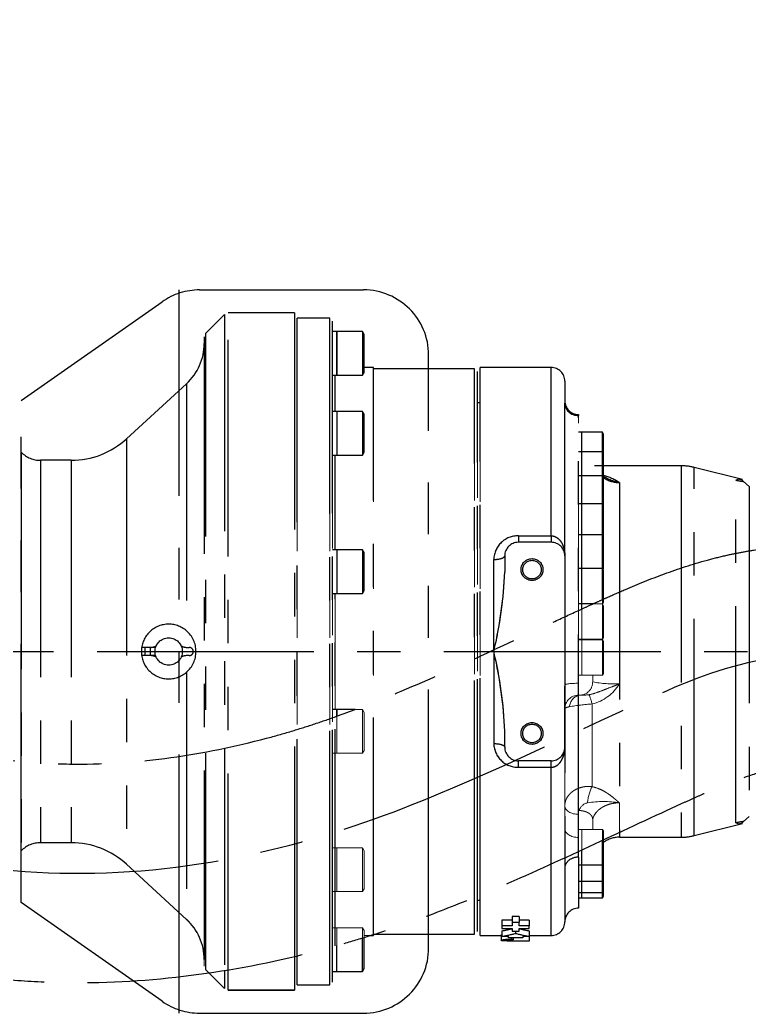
# Model space of a CAD drawing. Extents: x -2384 to 29887, y -2542 to 22350.
# Drawn here: x 3006.9 to 3273.8, y 2830.2 to 3193.8 of the extents above; entities that cross this region are included whole.
import ezdxf

# ---------------------------------------------------------------- set-up
doc = ezdxf.new("R2010")
doc.units = 0
doc.header["$LTSCALE"] = 63.5
doc.header["$MEASUREMENT"] = 0
doc.linetypes.add('CENTER', pattern=[2, 1.25, -0.25, 0.25, -0.25])
doc.linetypes.add('PHANTOM', pattern=[2.5, 1.25, -0.25, 0.25, -0.25, 0.25, -0.25])
doc.layers.get('0').update_dxf_attribs({"linetype": 'CONTINUOUS'})
for name, color, linetype in [('2', 2, 'CENTER'), ('3', 3, 'CONTINUOUS'), ('4', 6, 'PHANTOM'), ('Umbilical', 1, 'PHANTOM')]:
    doc.layers.add(name, color=color, linetype=linetype)
doc.styles.add('ROMANS', font='ROMANS.shx')
doc.styles.get("Standard").update_dxf_attribs({"font": 'romans.shx'})
doc.dimstyles.get("Standard").update_dxf_attribs({"dimtxt": 0.18, "dimasz": 0.18, "dimexe": 0.18, "dimexo": 0.0625, "dimgap": 0.09, "dimtad": 0, "dimtih": 1, "dimtoh": 1, "dimdec": 4, "dimzin": 0, "dimdsep": 46, "dimtxsty": 'Standard', "dimcen": 0.09, "dimadec": 0, "dimazin": 0, "dimtfac": 1, "dimtdec": 4, "dimtofl": 0, "dimtmove": 0, "dimatfit": 3, "dimfxl": 1, "dimtolj": 1, "dimtzin": 0, "dimarcsym": 0})

# ---------------------------------------------------------------- blocks, each defined once
blk = doc.blocks.new('R2000IB210F-AX3-LH')
at = {"lineweight": 0}
for p, q in [((912.41, 348.41), (905.59, 341.59)), ((912.41, 348.41), (912.41, 101.59)), ((913.83, 101), (913.83, 349)), ((938, 349), (913.83, 349)), ((938, 349), (938, 101)), ((939, 103), (939, 347)), ((951, 347), (939, 347)), ((951, 103), (951, 347)), ((952, 104), (952, 346)), ((953.5, 342.15), (952, 342.15)), ((952, 341.88), (952, 342.15)), ((953.5, 342.15), (953.5, 326.15)), ((962.9, 342.15), (953.5, 342.15)), ((953.5, 326.15), (953.5, 342.15)), ((963.5, 341.11), (962.9, 342.15)), ((962.9, 342.15), (962.9, 326.15)), ((905, 340.17), (905, 109.83)), ((905.59, 108.41), (905.59, 341.59)), ((963.5, 327.19), (963.5, 341.11)), ((967, 329), (963.5, 329)), ((967, 121), (967, 329)), ((1004, 328.5), (967, 328.5)), ((1004, 121.5), (1004, 328.5)), ((1005, 122.5), (1005, 327.5)), ((1032, 329), (1006, 329)), ((1006, 121), (1006, 329)), ((1032, 267.37), (1032, 329)), ((952, 326.15), (953.5, 326.15)), ((953, 312.9), (953, 326.15)), ((953.5, 326.15), (962.9, 326.15)), ((962.9, 326.15), (963.5, 327.19)), ((1037, 324), (1037, 315.98)), ((898.53, 323.06), (876.61, 302.91)), ((898.53, 323.06), (898.53, 232.57)), ((953.5, 312.9), (952, 312.9)), ((953.5, 312.9), (953.5, 296.9)), ((953.5, 312.9), (953.5, 296.9)), ((962.9, 312.9), (953.5, 312.9)), ((963.5, 311.86), (962.9, 312.9)), ((962.9, 312.9), (962.9, 296.9)), ((1006, 316), (1005, 316)), ((1037, 260), (1037, 315.98)), ((963.5, 297.94), (963.5, 311.86)), ((1042, 311.79), (1042, 311.39)), ((1042, 213.38), (1042, 311.39)), ((876.61, 302.91), (876.61, 147.09)), ((1043.2, 305.32), (1042, 305.32)), ((1043.2, 298.14), (1043.2, 305.32)), ((1043.2, 298.14), (1043.2, 305.32)), ((1050.8, 305.32), (1043.2, 305.32)), ((1051.2, 304.63), (1050.8, 305.32)), ((1050.8, 298.14), (1050.8, 305.32)), ((1050.8, 293), (1050.8, 305.32)), ((1051.2, 297.45), (1051.2, 304.63)), ((838.07, 297.93), (838.07, 152.07)), ((845.14, 295), (845.14, 155)), ((856.31, 295), (845.14, 295)), ((856.31, 295), (856.31, 155)), ((952, 296.9), (953.5, 296.9)), ((953, 262.25), (953, 296.9)), ((953.5, 296.9), (962.9, 296.9)), ((962.9, 296.9), (963.5, 297.94)), ((1043.2, 298.14), (1042, 298.14)), ((1043.2, 289.32), (1043.2, 298.14)), ((1043.2, 289.32), (1043.2, 298.14)), ((1050.8, 298.14), (1043.2, 298.14)), ((1051.2, 297.45), (1050.8, 298.14)), ((1050.8, 285.14), (1050.8, 298.14)), ((1051.2, 288.69), (1051.2, 297.45)), ((1051.19, 293), (1047.91, 293)), ((1079.54, 293), (1051.2, 293)), ((1079.54, 293), (1079.54, 157)), ((1101.98, 288.01), (1084.39, 292.4)), ((1084.39, 157.6), (1084.39, 292.4)), ((1043.2, 289.32), (1042, 289.32)), ((1043.2, 279.08), (1043.2, 289.32)), ((1043.2, 279.08), (1043.2, 289.32)), ((1050.8, 289.32), (1043.2, 289.32)), ((1051.2, 288.63), (1050.8, 289.32)), ((1050.8, 276.32), (1050.8, 289.32)), ((1051.2, 278.39), (1051.2, 288.63)), ((1099.61, 287.75), (1100.66, 288.22)), ((1099.61, 162.25), (1099.61, 287.75)), ((1100.66, 288.22), (1101.58, 288.09)), ((1101.58, 288.09), (1101.69, 287.97)), ((1101.69, 287.97), (1102.37, 287.27)), ((1057, 286.85), (1057, 213.13)), ((1102.37, 287.27), (1104.46, 285.41)), ((1104.46, 285.41), (1104.46, 164.59)), ((1043.2, 279.08), (1042, 279.08)), ((1043.2, 267.66), (1043.2, 279.08)), ((1043.2, 267.66), (1043.2, 279.08)), ((1050.8, 279.08), (1043.2, 279.08)), ((1051.2, 278.39), (1050.8, 279.08)), ((1050.8, 266.08), (1050.8, 279.08)), ((1051.2, 266.97), (1051.2, 278.39)), ((1020, 267.37), (1032, 267.37)), ((1020, 267.37), (1020, 265)), ((1032, 267.37), (1032, 265)), ((1043.2, 267.66), (1042, 267.66)), ((1043.2, 255.36), (1043.2, 267.66)), ((1043.2, 255.36), (1043.2, 267.66)), ((1050.8, 267.66), (1043.2, 267.66)), ((1051.2, 266.97), (1050.8, 267.66)), ((1050.8, 254.66), (1050.8, 267.66)), ((1051.2, 255.36), (1051.2, 266.97)), ((953.5, 262.25), (952, 262.25)), ((953.5, 262.25), (953.5, 246.25)), ((953.5, 262.25), (953.5, 246.25)), ((962.9, 262.25), (953.5, 262.25)), ((962.9, 262.25), (962.9, 246.25)), ((963.5, 261.21), (962.9, 262.25)), ((1032, 265), (1020, 265)), ((963.5, 247.29), (963.5, 261.21)), ((1011, 225), (1011, 258.7)), ((1015, 260), (1015, 254.12)), ((1037, 260), (1037, 190)), ((1043.2, 255.36), (1042, 255.36)), ((1043.2, 242.46), (1043.2, 255.36)), ((1043.2, 242.46), (1043.2, 255.36)), ((1050.8, 255.36), (1043.2, 255.36)), ((1051.2, 254.66), (1050.8, 255.36)), ((1050.8, 242.36), (1050.8, 255.36)), ((1051, 255.01), (1051.2, 255.36)), ((1051.2, 243.05), (1051.2, 254.66)), ((952, 246.25), (953.5, 246.25)), ((953, 203.75), (953, 246.25)), ((953.5, 246.25), (962.9, 246.25)), ((962.9, 246.25), (963.5, 247.29)), ((1043.2, 242.46), (1042, 242.46)), ((1043.2, 229.46), (1043.2, 242.46)), ((1050.8, 242.46), (1043.2, 242.46)), ((1043.2, 229.46), (1043.2, 242.46)), ((1051.2, 241.77), (1050.8, 242.46)), ((1050.8, 229.46), (1050.8, 242.46)), ((1050.83, 242.41), (1051.2, 243.05)), ((1051.2, 230.16), (1051.2, 241.77)), ((1042, 229.46), (1043.2, 229.46)), ((1043.2, 229.3), (1042, 229.3)), ((1043.2, 229.46), (1050.8, 229.46)), ((1043.2, 216.3), (1043.2, 229.3)), ((1050.8, 229.3), (1043.2, 229.3)), ((1043.2, 216.3), (1043.2, 229.3)), ((1050.8, 229.46), (1051.2, 230.16)), ((1051.2, 228.61), (1050.8, 229.3)), ((1050.8, 216.3), (1050.8, 229.3)), ((883.24, 226.5), (882.21, 226.5)), ((883.24, 226.5), (883.24, 223.5)), ((885.25, 226.5), (883.24, 226.5)), ((885.25, 226.5), (885.25, 223.5)), ((887.23, 226.5), (885.25, 226.5)), ((898.79, 226.5), (899.5, 226.5)), ((1051.2, 216.99), (1051.2, 228.61)), ((883.24, 223.5), (882.17, 223.5)), ((885.25, 223.5), (883.24, 223.5)), ((887.23, 223.5), (885.25, 223.5)), ((899.5, 223.5), (898.79, 223.5)), ((1011, 191.3), (1011, 225)), ((898.53, 217.43), (898.53, 126.94)), ((1042, 216.3), (1043.2, 216.3)), ((1043.2, 216.3), (1050.8, 216.3)), ((1047.2, 213.85), (1047.2, 216.3)), ((1050.8, 216.3), (1051.2, 216.99)), ((1042, 209), (1042, 213.38)), ((1042, 209), (1042.06, 209)), ((1042.28, 209), (1042.06, 209)), ((1042.83, 209), (1042.28, 209)), ((953.5, 203.75), (952, 203.75)), ((953.5, 203.75), (953.5, 187.75)), ((953.5, 187.75), (953.5, 203.75)), ((962.9, 203.75), (953.5, 203.75)), ((962.9, 187.75), (962.9, 203.75)), ((963.5, 202.71), (962.9, 203.75)), ((1047, 205.79), (1047, 175.53)), ((963.5, 188.79), (963.5, 202.71)), ((1015, 195.88), (1015, 190)), ((1037, 190), (1037, 145.71)), ((952, 187.75), (953.5, 187.75)), ((953, 153.1), (953, 187.75)), ((953.5, 187.75), (962.9, 187.75)), ((962.9, 187.75), (963.5, 188.79)), ((1020, 182.63), (1020, 185)), ((1020, 185), (1032, 185)), ((1032, 182.63), (1020, 182.63)), ((1032, 182.63), (1032, 185)), ((1032, 121), (1032, 182.63)), ((1057, 169.6), (1057, 157)), ((1042, 165.37), (1042, 166.79)), ((1042.23, 166.78), (1042, 166.79)), ((1042, 156.93), (1042, 165.37)), ((1047.2, 163.65), (1047.2, 159.88)), ((1104.46, 164.59), (1102.37, 162.73)), ((1084.39, 157.6), (1101.98, 161.99)), ((1100.66, 161.78), (1099.61, 162.25)), ((1101.58, 161.91), (1100.66, 161.78)), ((1101.69, 162.03), (1101.58, 161.91)), ((1102.37, 162.73), (1101.69, 162.03)), ((1043.2, 159.88), (1042, 159.88)), ((1042, 149.71), (1042, 156.93)), ((1043.2, 146.88), (1043.2, 159.88)), ((1050.8, 159.88), (1043.2, 159.88)), ((1043.2, 146.88), (1043.2, 159.88)), ((1051.2, 159.19), (1050.8, 159.88)), ((1050.8, 146.88), (1050.8, 159.88)), ((1051.2, 147.57), (1051.2, 159.19)), ((1057, 157), (1079.54, 157)), ((845.14, 155), (856.31, 155)), ((953.5, 153.1), (952, 153.1)), ((953.5, 137.1), (953.5, 153.1)), ((962.9, 153.1), (953.5, 153.1)), ((953.5, 137.1), (953.5, 153.1)), ((962.9, 137.1), (962.9, 153.1)), ((963.5, 152.06), (962.9, 153.1)), ((963.5, 138.14), (963.5, 152.06)), ((1042, 149.71), (1042, 131)), ((876.61, 147.09), (898.53, 126.94)), ((1037, 145.71), (1037, 126)), ((1042, 146.88), (1043.2, 146.88)), ((1043.2, 146.88), (1050.8, 146.88)), ((1043.2, 140.89), (1043.2, 146.88)), ((1043.2, 140.89), (1043.2, 146.88)), ((1050.8, 146.88), (1051.2, 147.57)), ((1050.8, 140.89), (1050.8, 146.88)), ((1050.8, 136.82), (1050.8, 146.88)), ((1051.2, 141.59), (1051.2, 147.57)), ((1042, 140.89), (1043.2, 140.89)), ((1043.2, 140.89), (1050.8, 140.89)), ((1043.2, 136.82), (1043.2, 140.89)), ((1043.2, 136.82), (1043.2, 140.89)), ((1050.8, 140.89), (1051.2, 141.59)), ((1050.8, 134.76), (1050.8, 140.89)), ((1050.8, 136.82), (1050.8, 140.89)), ((1051.2, 137.51), (1051.2, 141.59)), ((952, 137.1), (953.5, 137.1)), ((953, 123.85), (953, 137.1)), ((953.5, 137.1), (962.9, 137.1)), ((962.9, 137.1), (963.5, 138.14)), ((1042, 136.82), (1043.2, 136.82)), ((1042, 134.76), (1043.2, 134.76)), ((1043.2, 136.82), (1050.8, 136.82)), ((1043.2, 134.76), (1043.2, 136.82)), ((1043.2, 134.76), (1043.2, 136.82)), ((1043.2, 134.76), (1050.8, 134.76)), ((1050.8, 136.82), (1051.2, 137.51)), ((1050.8, 134.76), (1050.8, 136.82)), ((1050.8, 134.76), (1051.2, 135.45)), ((1051.2, 135.45), (1051.2, 137.51)), ((1005, 134), (1006, 134)), ((1020.33, 128), (1017.67, 128)), ((1017.67, 128), (1017.67, 125.85)), ((1020.33, 128), (1020.33, 125.85)), ((953.5, 123.85), (952, 123.85)), ((953.5, 107.85), (953.5, 123.85)), ((953.5, 107.85), (953.5, 123.85)), ((962.9, 123.85), (953.5, 123.85)), ((962.9, 107.85), (962.9, 123.85)), ((963.5, 122.81), (962.9, 123.85)), ((1017.67, 126.63), (1014, 126.63)), ((1014, 126.63), (1014, 124.52)), ((1014, 124.52), (1014, 123.64)), ((1017.67, 124.52), (1014, 124.52)), ((1017.67, 125.85), (1017.67, 124.52)), ((1017.67, 125.85), (1020.33, 125.85)), ((1024, 126.63), (1020.33, 126.63)), ((1020.33, 124.52), (1020.33, 125.85)), ((1024, 124.52), (1020.33, 124.52)), ((1024, 126.63), (1024, 124.52)), ((1024, 123.64), (1024, 124.52)), ((963.5, 108.89), (963.5, 122.81)), ((963.5, 121), (967, 121)), ((967, 121.5), (1004, 121.5)), ((1006, 121), (1013.71, 121)), ((1013.71, 121.24), (1013.71, 119.24)), ((1013.99, 122.7), (1013.99, 120.67)), ((1016.33, 120.67), (1013.99, 120.67)), ((1014, 123.64), (1017.67, 123.64)), ((1016.33, 120.12), (1016.33, 120.67)), ((1021.67, 120.12), (1016.33, 120.12)), ((1017.31, 120.12), (1017.31, 119.71)), ((1017.67, 123.64), (1017.67, 122.57)), ((1017.67, 122.57), (1020.33, 122.57)), ((1018.15, 120.12), (1018.15, 119.71)), ((1018.99, 122.57), (1018.99, 121.8)), ((1020.33, 123.64), (1024, 123.64)), ((1020.33, 122.57), (1020.33, 123.64)), ((1024, 120.67), (1021.67, 120.67)), ((1021.67, 120.67), (1021.67, 120.12)), ((1024, 122.7), (1024, 120.67)), ((1024, 121.09), (1024, 121.09)), ((1024, 121.09), (1024, 119.09)), ((1024, 121), (1032, 121)), ((1017.9, 119.01), (1016.15, 119.01)), ((1017.31, 119.71), (1018.15, 119.71)), ((1018.15, 119.43), (1017.31, 119.43)), ((1017.39, 119.43), (1017.39, 119.09)), ((1017.39, 119.09), (1024, 119.09)), ((1024, 119.01), (1017.56, 119.01)), ((1017.9, 119.01), (1017.9, 119.01)), ((1018.15, 119.71), (1018.15, 119.43)), ((1024, 119.09), (1024, 119.01)), ((905.59, 108.41), (912.41, 101.59)), ((952, 107.85), (952, 108.12)), ((952, 107.85), (953.5, 107.85)), ((953.5, 107.85), (962.9, 107.85)), ((962.9, 107.85), (963.5, 108.89)), ((939, 103), (951, 103)), ((913.83, 101), (938, 101))]:
    blk.add_line(p, q, dxfattribs=at)
at = {"linetype": 'CENTER'}
blk.add_line((-150.23, 225), (1430.89, 225), dxfattribs=at)
at = {"lineweight": 0}
for centre, radius in [((1025, 255), 4), ((1025, 255), 3.4), ((892, 225), 5), ((1025, 195), 4), ((1025, 195), 3.4)]:
    blk.add_circle(centre, radius, dxfattribs=at)
for centre, radius, start, end in [((885, 337.78), 20, 312.5805, 0), ((1032, 324), 5, 0, 90), ((1042, 316.79), 5, 180, 270), ((856.31, 325), 30, 270, 312.5805), ((845.14, 305), 10, 225, 270), ((1079.54, 273), 20, 75.9638, 90), ((1056.87, 296.78), 9.93, 234.8752, 270.7358), ((1045.53, 268.83), 21.36, 57.5301, 74.5722), ((1019.85, 258.52), 8.85, 89.0187, 178.8195), ((1020, 260), 5, 90, 180), ((1032, 260), 5, 0, 90), ((861.66, 260.35), 153.47, 346.6835, 357.674), ((892, 225), 10, 49.2129, 310.7871), ((892, 225), 10, 310.7871, 49.2129), ((885.21, 231.5), 5, 270, 296.3036), ((898.79, 231.5), 5, 243.6966, 270), ((899.5, 225), 1.5, 270, 90), ((885.21, 218.5), 5, 63.6964, 90), ((898.79, 218.5), 5, 90, 116.3034), ((867.99, 190.52), 147.11, 2.0875, 13.555), ((1042.36, 213.84), 4.84, 269.0728, 0.1416), ((1043.02, 221.7), 16.4, 284.0364, 328.4635), ((1055.62, 260.97), 47.86, 259.8687, 271.6518), ((1042, 204), 5, 90, 180), ((1043.25, 226.65), 17.65, 268.6221, 278.554), ((1052.82, 123.98), 82.02, 94.0702, 99.9472), ((1019.84, 191.47), 8.84, 181.1415, 271.0203), ((1020, 190), 5, 180, 270), ((1032, 190), 5, 270, 0), ((1046.1, 165.62), 4.04, 101.7842, 163.3119), ((1051.22, 133.71), 36.36, 80.8555, 99.4112), ((1057, 147), 10, 90, 125.4505), ((1079.54, 177), 20, 270, 284.0362), ((845.14, 145), 10, 90, 135), ((856.31, 125), 30, 47.4195, 90), ((1042, 126), 5, 90, 180), ((885, 112.22), 20, 0, 47.4195), ((1032, 126), 5, 270, 0)]:
    blk.add_arc(centre, radius, start, end, dxfattribs=at)
for centre, major_axis, ratio, start_param, end_param in [((1042, 315.98), (-5, 0), 0.918994, 0, 1.570796), ((1104.46, 306.9), (-20, 0), 0.986734, 1.325818, 1.466126), ((1105.51, 307.59), (-0.49, -19.99), 0.96589, 6.054717, 6.109418), ((1011, 260), (-4, 0), 0.324074, 1.570796, 3.141593), ((1042, 212.76), (-5, 0), 0.123596, 4.712389, 6.283185), ((1042.83, 204), (0, -5), 0.844678, 3.324401, 4.558058), ((1047, 204.38), (-1.19, 4.86), 0.069969, 4.99025, 6.125288), ((1011, 190), (-4, 0), 0.324074, 3.141593, 4.712389), ((1047, 171.89), (-1.26, -4.84), 0.257243, 3.931106, 5.276807), ((1042, 168.59), (5, 0), 0.642788, 3.141593, 4.712389), ((1042, 160.14), (5, 0), 0.642788, 3.141593, 4.712389), ((1104.46, 143.1), (-20, 0), 0.986734, 4.817059, 4.957368), ((1105.51, 142.41), (-0.49, 19.99), 0.96589, 0.173767, 0.228469), ((1042, 145.71), (5, 0), 0.800946, 1.570796, 3.141593), ((996.8, 225), (0, -104), 0.916875, 0.181268, 0.22057), ((996.8, 225), (0, -106), 0.916875, 0.177811, 0.230366), ((1041.19, 225), (0, -106), 0.916875, 6.05282, 6.105375), ((1041.19, 225), (0, -104), 0.916875, 6.062715, 6.101918)]:
    blk.add_ellipse(centre, major_axis=major_axis, ratio=ratio, start_param=start_param, end_param=end_param, dxfattribs=at)
for points, knots in [([(1052.3, 288.52), (1051.95, 288.65), (1051.58, 288.78), (1051.23, 288.97), (1051.17, 289)], [0, 0, 0, 0, 0.1103239, 0.1335342, 0.1335342, 0.1335342, 0.1335342]), ([(1057, 286.85), (1056.87, 286.87), (1056.73, 286.9), (1056.47, 286.94), (1056.34, 286.97), (1055.94, 287.05), (1055.68, 287.12), (1054.89, 287.33), (1054.37, 287.5), (1053.31, 287.9), (1052.77, 288.14), (1052.25, 288.4)], [0, 0, 0, 0, 0.03125, 0.03125, 0.0625, 0.0625, 0.125, 0.125, 0.25, 0.25, 0.3838385, 0.3838385, 0.3838385, 0.3838385]), ([(1032, 267.37), (1032.21, 267.37), (1032.43, 267.35), (1032.84, 267.27), (1033.05, 267.22), (1033.44, 267.07), (1033.63, 266.98), (1034, 266.78), (1034.18, 266.66), (1034.67, 266.28), (1034.96, 265.99), (1035.35, 265.51), (1035.48, 265.34), (1035.7, 265), (1035.81, 264.83), (1036.1, 264.3), (1036.26, 263.93), (1036.54, 263.17), (1036.65, 262.78), (1036.83, 261.99), (1036.89, 261.6), (1036.98, 260.8), (1037, 260.4), (1037, 260)], [0, 0, 0, 0, 0.0625, 0.0625, 0.125, 0.125, 0.1875, 0.1875, 0.25, 0.25, 0.375, 0.375, 0.4375, 0.4375, 0.5, 0.5, 0.625, 0.625, 0.75, 0.75, 0.875, 0.875, 1, 1, 1, 1]), ([(1045.88, 209.19), (1046.83, 209.36), (1047.75, 209.63), (1049.58, 210.26), (1050.48, 210.61), (1052.3, 211.33), (1053.23, 211.69), (1054.63, 212.23), (1055.11, 212.41), (1055.82, 212.68), (1056.05, 212.77), (1056.53, 212.95), (1056.77, 213.04), (1057, 213.13)], [0, 0, 0, 0, 0.25, 0.25, 0.5, 0.5, 0.75, 0.75, 0.875, 0.875, 0.9375, 0.9375, 1, 1, 1, 1]), ([(1038.65, 204.77), (1038.11, 204.65), (1037.7, 204.53), (1037.28, 204.33), (1037.18, 204.26), (1037.04, 204.13), (1037, 204.07), (1037, 204)], [0, 0, 0, 0, 0.5, 0.5, 0.75, 0.75, 1, 1, 1, 1]), ([(1037, 190), (1037, 189.6), (1036.98, 189.2), (1036.89, 188.4), (1036.83, 188.01), (1036.65, 187.22), (1036.54, 186.83), (1036.26, 186.07), (1036.1, 185.7), (1035.81, 185.17), (1035.7, 185), (1035.48, 184.66), (1035.35, 184.49), (1034.96, 184.01), (1034.67, 183.72), (1034.18, 183.34), (1034, 183.22), (1033.63, 183.02), (1033.44, 182.93), (1033.05, 182.78), (1032.84, 182.73), (1032.43, 182.65), (1032.21, 182.63), (1032, 182.63)], [0, 0, 0, 0, 0.125, 0.125, 0.25, 0.25, 0.375, 0.375, 0.5, 0.5, 0.5625, 0.5625, 0.625, 0.625, 0.75, 0.75, 0.8125, 0.8125, 0.875, 0.875, 0.9375, 0.9375, 1, 1, 1, 1]), ([(1037, 168.59), (1037, 169.08), (1037.06, 169.56), (1037.26, 170.28), (1037.34, 170.51), (1037.53, 170.98), (1037.64, 171.21), (1038.02, 171.89), (1038.32, 172.31), (1038.87, 172.91), (1039.07, 173.11), (1039.48, 173.48), (1039.71, 173.65), (1040.4, 174.15), (1040.9, 174.45), (1041.73, 174.82), (1042.01, 174.94), (1042.59, 175.14), (1042.88, 175.22), (1043.48, 175.37), (1043.79, 175.44), (1044.42, 175.53), (1044.74, 175.57), (1045.7, 175.63), (1046.35, 175.61), (1047, 175.53)], [0, 0, 0, 0, 0.125, 0.125, 0.1875, 0.1875, 0.25, 0.25, 0.375, 0.375, 0.4375, 0.4375, 0.5, 0.5, 0.625, 0.625, 0.6875, 0.6875, 0.75, 0.75, 0.8125, 0.8125, 0.875, 0.875, 1, 1, 1, 1]), ([(1047, 175.53), (1048.11, 175.26), (1049.13, 174.9), (1050.57, 174.26), (1051.03, 174.02), (1051.92, 173.52), (1052.34, 173.26), (1053.55, 172.46), (1054.28, 171.88), (1055.33, 171.02), (1055.66, 170.73), (1056.16, 170.31), (1056.33, 170.16), (1056.58, 169.95), (1056.67, 169.88), (1056.83, 169.74), (1056.92, 169.67), (1057, 169.6)], [0, 0, 0, 0, 0.25, 0.25, 0.375, 0.375, 0.5, 0.5, 0.75, 0.75, 0.875, 0.875, 0.9375, 0.9375, 0.96875, 0.96875, 1, 1, 1, 1]), ([(1057, 169.6), (1056.42, 169.6), (1055.85, 169.57), (1054.73, 169.42), (1054.18, 169.32), (1053.09, 169.03), (1052.57, 168.85), (1051.83, 168.54), (1051.59, 168.43), (1051.12, 168.19), (1050.89, 168.06), (1050.22, 167.66), (1049.81, 167.36), (1049.26, 166.89), (1049.08, 166.72), (1048.75, 166.38), (1048.59, 166.2), (1048.14, 165.65), (1047.89, 165.27), (1047.58, 164.68), (1047.49, 164.48), (1047.33, 164.07), (1047.26, 163.86), (1047.2, 163.65)], [0, 0, 0, 0, 0.125, 0.125, 0.25, 0.25, 0.375, 0.375, 0.4375, 0.4375, 0.5, 0.5, 0.625, 0.625, 0.6875, 0.6875, 0.75, 0.75, 0.875, 0.875, 0.9375, 0.9375, 1, 1, 1, 1]), ([(1042.23, 166.78), (1042.56, 166.77), (1042.88, 166.75), (1043.52, 166.66), (1043.84, 166.59), (1044.44, 166.43), (1044.72, 166.33), (1045.26, 166.09), (1045.52, 165.96), (1045.97, 165.67), (1046.18, 165.51), (1046.54, 165.17), (1046.7, 164.99), (1046.94, 164.62), (1047.04, 164.43), (1047.17, 164.04), (1047.2, 163.85), (1047.2, 163.65)], [0, 0, 0, 0, 0.125, 0.125, 0.25, 0.25, 0.375, 0.375, 0.5, 0.5, 0.625, 0.625, 0.75, 0.75, 0.875, 0.875, 1, 1, 1, 1]), ([(1017.56, 119.01), (1016.95, 119.01), (1016.37, 119.01), (1015.39, 119.03), (1014.99, 119.04), (1014.05, 119.09), (1013.75, 119.14), (1013.68, 119.3), (1013.91, 119.4), (1014.78, 119.56), (1015.16, 119.61), (1016.11, 119.69), (1016.7, 119.71), (1017.31, 119.71)], [0, 0, 0, 0, 0.125, 0.125, 0.25, 0.25, 0.5, 0.5, 0.75, 0.75, 0.875, 0.875, 1, 1, 1, 1]), ([(1017.31, 119.43), (1017.02, 119.43), (1016.74, 119.42), (1016.28, 119.39), (1016.11, 119.37), (1015.7, 119.3), (1015.59, 119.26), (1015.61, 119.19), (1015.75, 119.15), (1016.18, 119.12), (1016.36, 119.11), (1016.82, 119.09), (1017.1, 119.09), (1017.39, 119.09)], [0, 0, 0, 0, 0.125, 0.125, 0.25, 0.25, 0.5, 0.5, 0.75, 0.75, 0.875, 0.875, 1, 1, 1, 1])]:
    blk.add_open_spline(points, degree=3, knots=knots, dxfattribs=at)
blk.add_open_spline([(1013.71, 121.24), (1013.71, 121.29), (1013.8, 121.34), (1013.99, 121.4)], degree=3, dxfattribs=at)
blk = doc.blocks.new('A$C30FC6CF2')
for p, q in [((48.4, -111), (48.4, 111)), ((54.72, 111), (105, 111)), ((0, 77), (43.23, 107.37)), ((125, -91), (125, 91)), ((0, -77), (0, 77)), ((43.23, -107.37), (0, -77)), ((54.72, -111), (105, -111))]:
    blk.add_line(p, q)
for centre, start, end in [((54.72, 91), 90, 125.0872), ((105, 91), 0, 90), ((105, -91), 270, 0), ((54.72, -91), 234.9128, 270)]:
    blk.add_arc(centre, 20, start, end)

msp = doc.modelspace()

# ---------------------------------------------------------------- linework, layer by layer
at = {"layer": '2'}
msp.add_spline([(2527.16, 3267.55), (2592.96, 3244.2), (2712.33, 3159.68), (2764.87, 3075.09), (2869.92, 2937.13), (2987.75, 2884.54), (3122.06, 2896.37), (3233.45, 2943.68), (3276.12, 2959.14), (3315.51, 2962.55)], degree=3, dxfattribs=at)
at = {"layer": '4'}
for p, q in [((3081.8, 3085.96), (3074.97, 3079.13)), ((3081.8, 3085.96), (3081.8, 2839.13)), ((3083.21, 2838.55), (3083.21, 3086.55)), ((3107.38, 3086.55), (3083.21, 3086.55)), ((3107.38, 3086.55), (3107.38, 2850.87)), ((3108.38, 2851.11), (3108.38, 3084.55)), ((3120.38, 3084.55), (3108.38, 3084.55)), ((3120.38, 2854.19), (3120.38, 3084.55)), ((3121.38, 2854.47), (3121.38, 3083.55)), ((3074.38, 3077.72), (3074.38, 2849.76)), ((3074.97, 2845.96), (3074.97, 3079.13)), ((3122.88, 3079.7), (3121.38, 3079.7)), ((3121.38, 3079.42), (3121.38, 3079.7)), ((3122.88, 3079.7), (3122.88, 3063.7)), ((3132.28, 3079.7), (3122.88, 3079.7)), ((3122.88, 3063.7), (3122.88, 3079.7)), ((3132.88, 3078.66), (3132.28, 3079.7)), ((3132.28, 3079.7), (3132.28, 3063.7)), ((3132.88, 3064.74), (3132.88, 3078.66)), ((3136.38, 3066.55), (3132.88, 3066.55)), ((3136.38, 2859.05), (3136.38, 3066.55)), ((3173.38, 3066.05), (3136.38, 3066.05)), ((3173.38, 2872.58), (3173.38, 3066.05)), ((3201.38, 3066.55), (3175.38, 3066.55)), ((3175.38, 2873.4), (3175.38, 3066.55)), ((3201.38, 3004.92), (3201.38, 3066.55)), ((3121.38, 3063.7), (3122.88, 3063.7)), ((3122.38, 3050.45), (3122.38, 3063.7)), ((3122.88, 3063.7), (3132.28, 3063.7)), ((3132.28, 3063.7), (3132.88, 3064.74)), ((3174.38, 2872.99), (3174.38, 3065.05)), ((3067.91, 3060.6), (3045.99, 3040.46)), ((3067.91, 3060.6), (3067.91, 2970.12)), ((3206.38, 3061.55), (3206.38, 3053.53)), ((3175.38, 3053.55), (3174.38, 3053.55)), ((3206.38, 2997.55), (3206.38, 3053.53)), ((3122.88, 3050.45), (3121.38, 3050.45)), ((3122.88, 3050.45), (3122.88, 3034.45)), ((3122.88, 3050.45), (3122.88, 3034.45)), ((3132.28, 3050.45), (3122.88, 3050.45)), ((3132.88, 3049.41), (3132.28, 3050.45)), ((3132.28, 3050.45), (3132.28, 3034.45)), ((3132.88, 3035.49), (3132.88, 3049.41)), ((3211.38, 3049.34), (3211.38, 3048.93)), ((3211.38, 2889.35), (3211.38, 3048.93)), ((3045.99, 3040.46), (3045.99, 2884.64)), ((3212.58, 3042.87), (3211.38, 3042.87)), ((3212.58, 3035.69), (3212.58, 3042.87)), ((3212.58, 3035.69), (3212.58, 3042.87)), ((3220.18, 3042.87), (3212.58, 3042.87)), ((3220.58, 3042.18), (3220.18, 3042.87)), ((3220.18, 3035.69), (3220.18, 3042.87)), ((3220.18, 3030.55), (3220.18, 3042.87)), ((3220.58, 3035), (3220.58, 3042.18)), ((3007.45, 3035.48), (3007.45, 2889.62)), ((3121.38, 3034.45), (3122.88, 3034.45)), ((3122.38, 2999.79), (3122.38, 3034.45)), ((3122.88, 3034.45), (3132.28, 3034.45)), ((3132.28, 3034.45), (3132.88, 3035.49)), ((3212.58, 3035.69), (3211.38, 3035.69)), ((3212.58, 3026.87), (3212.58, 3035.69)), ((3212.58, 3026.87), (3212.58, 3035.69)), ((3220.18, 3035.69), (3212.58, 3035.69)), ((3220.58, 3035), (3220.18, 3035.69)), ((3220.18, 3022.69), (3220.18, 3035.69)), ((3220.58, 3026.24), (3220.58, 3035)), ((3014.52, 3032.55), (3014.52, 2892.55)), ((3025.69, 3032.55), (3014.52, 3032.55)), ((3025.69, 3032.55), (3025.69, 2892.55)), ((3220.57, 3030.55), (3217.3, 3030.55)), ((3248.92, 3030.55), (3220.58, 3030.55)), ((3248.92, 3030.55), (3248.92, 2894.55)), ((3271.36, 3025.55), (3253.77, 3029.95)), ((3253.77, 2895.14), (3253.77, 3029.95)), ((3212.58, 3026.87), (3211.38, 3026.87)), ((3212.58, 3016.63), (3212.58, 3026.87)), ((3212.58, 3016.63), (3212.58, 3026.87)), ((3220.18, 3026.87), (3212.58, 3026.87)), ((3220.58, 3026.18), (3220.18, 3026.87)), ((3220.18, 3013.87), (3220.18, 3026.87)), ((3220.58, 3015.93), (3220.58, 3026.18)), ((3268.99, 3025.3), (3270.05, 3025.77)), ((3270.05, 3025.77), (3270.97, 3025.64)), ((3226.38, 3024.4), (3226.38, 2896.33)), ((3268.99, 2899.79), (3268.99, 3025.3)), ((3270.97, 3025.64), (3271.07, 3025.52)), ((3271.07, 3025.52), (3271.75, 3024.82)), ((3271.75, 3024.82), (3273.84, 3022.96)), ((3273.84, 3022.96), (3273.84, 2902.13)), ((3212.58, 3016.63), (3211.38, 3016.63)), ((3212.58, 3005.21), (3212.58, 3016.63)), ((3212.58, 3005.21), (3212.58, 3016.63)), ((3220.18, 3016.63), (3212.58, 3016.63)), ((3220.58, 3015.93), (3220.18, 3016.63)), ((3220.18, 3003.63), (3220.18, 3016.63)), ((3220.58, 3004.52), (3220.58, 3015.93)), ((3189.38, 3004.92), (3201.38, 3004.92)), ((3189.38, 3004.92), (3189.38, 3002.55)), ((3201.38, 3004.92), (3201.38, 3002.55)), ((3212.58, 3005.21), (3211.38, 3005.21)), ((3212.58, 2992.9), (3212.58, 3005.21)), ((3212.58, 2992.9), (3212.58, 3005.21)), ((3220.18, 3005.21), (3212.58, 3005.21)), ((3220.58, 3004.52), (3220.18, 3005.21)), ((3220.18, 2992.21), (3220.18, 3005.21)), ((3220.58, 2992.9), (3220.58, 3004.52)), ((3201.38, 3002.55), (3189.38, 3002.55)), ((3122.88, 2999.79), (3121.38, 2999.79)), ((3122.88, 2999.79), (3122.88, 2983.79)), ((3122.88, 2999.79), (3122.88, 2983.79)), ((3132.28, 2999.79), (3122.88, 2999.79)), ((3132.28, 2999.79), (3132.28, 2983.79)), ((3132.88, 2998.75), (3132.28, 2999.79)), ((3132.88, 2984.83), (3132.88, 2998.75)), ((3184.38, 2997.55), (3184.38, 2991.67)), ((3206.38, 2997.55), (3206.38, 2887.04)), ((3180.38, 2963.16), (3180.38, 2996.25)), ((3212.58, 2992.9), (3211.38, 2992.9)), ((3212.58, 2980.01), (3212.58, 2992.9)), ((3212.58, 2980.01), (3212.58, 2992.9)), ((3220.18, 2992.9), (3212.58, 2992.9)), ((3220.58, 2992.21), (3220.18, 2992.9)), ((3220.18, 2981.58), (3220.18, 2992.9)), ((3220.38, 2992.56), (3220.58, 2992.9)), ((3220.58, 2981.76), (3220.58, 2992.21)), ((3121.38, 2983.79), (3122.88, 2983.79)), ((3122.38, 2854.75), (3122.38, 2983.79)), ((3122.88, 2983.79), (3132.28, 2983.79)), ((3132.28, 2983.79), (3132.88, 2984.83)), ((3212.58, 2980.01), (3211.38, 2980.01)), ((3212.58, 2978.13), (3212.58, 2980.01)), ((3216.71, 2980.01), (3212.58, 2980.01)), ((3212.58, 2978.13), (3212.58, 2980.01)), ((3052.62, 2964.05), (3051.59, 2964.05)), ((3052.62, 2964.05), (3052.62, 2961.05)), ((3054.63, 2964.05), (3052.62, 2964.05)), ((3054.63, 2964.05), (3054.63, 2961.05)), ((3056.61, 2964.05), (3054.63, 2964.05)), ((3068.17, 2964.05), (3068.88, 2964.05)), ((3052.62, 2961.05), (3051.55, 2961.05)), ((3054.63, 2961.05), (3052.62, 2961.05)), ((3056.61, 2961.05), (3054.63, 2961.05)), ((3068.88, 2961.05), (3068.17, 2961.05)), ((3180.38, 2961.94), (3180.38, 2928.84)), ((3067.91, 2954.98), (3067.91, 2864.49)), ((3206.38, 2927.55), (3206.38, 2949.82)), ((3122.88, 2941.3), (3121.38, 2941.3)), ((3122.88, 2941.3), (3122.88, 2938.83)), ((3122.88, 2938.83), (3122.88, 2941.3)), ((3129.63, 2941.3), (3122.88, 2941.3)), ((3184.38, 2927.55), (3184.38, 2933.43)), ((3189.38, 2920.18), (3189.38, 2922.55)), ((3201.38, 2922.55), (3189.38, 2922.55)), ((3201.38, 2920.18), (3201.38, 2922.55)), ((3189.38, 2920.18), (3201.38, 2920.18)), ((3201.38, 2858.55), (3201.38, 2920.18)), ((3273.84, 2902.13), (3271.75, 2900.28)), ((3253.77, 2895.14), (3271.36, 2899.54)), ((3270.05, 2899.33), (3268.99, 2899.79)), ((3270.97, 2899.45), (3270.05, 2899.33)), ((3271.07, 2899.57), (3270.97, 2899.45)), ((3271.75, 2900.28), (3271.07, 2899.57)), ((3226.38, 2896.33), (3226.38, 2894.55)), ((3025.69, 2892.55), (3014.52, 2892.55)), ((3220.18, 2884.43), (3220.18, 2893.44)), ((3220.58, 2885.12), (3220.58, 2893.63)), ((3226.38, 2894.55), (3248.92, 2894.55)), ((3211.38, 2887.26), (3211.38, 2889.35)), ((3212.58, 2884.43), (3212.58, 2889.9)), ((3212.58, 2884.43), (3212.58, 2889.9)), ((3067.91, 2864.49), (3045.99, 2884.64)), ((3206.38, 2887.04), (3206.38, 2883.25)), ((3211.38, 2887.26), (3211.38, 2868.55)), ((3211.38, 2884.43), (3212.58, 2884.43)), ((3212.58, 2884.43), (3220.18, 2884.43)), ((3212.58, 2878.44), (3212.58, 2884.43)), ((3212.58, 2878.44), (3212.58, 2884.43)), ((3220.18, 2884.43), (3220.58, 2885.12)), ((3220.18, 2878.44), (3220.18, 2884.43)), ((3220.18, 2874.37), (3220.18, 2884.43)), ((3220.58, 2879.13), (3220.58, 2885.12)), ((3206.38, 2883.25), (3206.38, 2863.55)), ((3211.38, 2878.44), (3212.58, 2878.44)), ((3212.58, 2878.44), (3220.18, 2878.44)), ((3212.58, 2874.37), (3212.58, 2878.44)), ((3212.58, 2874.37), (3212.58, 2878.44)), ((3220.18, 2878.44), (3220.58, 2879.13)), ((3220.18, 2872.31), (3220.18, 2878.44)), ((3220.18, 2874.37), (3220.18, 2878.44)), ((3220.58, 2875.06), (3220.58, 2879.13)), ((3174.38, 2860.05), (3174.38, 2872.99)), ((3175.38, 2858.55), (3175.38, 2873.4)), ((3211.38, 2874.37), (3212.58, 2874.37)), ((3212.58, 2874.37), (3220.18, 2874.37)), ((3212.58, 2872.31), (3212.58, 2874.37)), ((3212.58, 2872.31), (3212.58, 2874.37)), ((3220.18, 2874.37), (3220.58, 2875.06)), ((3220.18, 2872.31), (3220.18, 2874.37)), ((3220.18, 2872.31), (3220.58, 2873)), ((3220.58, 2873), (3220.58, 2875.06)), ((3173.38, 2859.05), (3173.38, 2872.58)), ((3174.38, 2871.55), (3175.38, 2871.55)), ((3211.38, 2872.31), (3212.58, 2872.31)), ((3212.58, 2872.31), (3220.18, 2872.31)), ((3187.05, 2864.18), (3183.38, 2864.18)), ((3183.38, 2864.18), (3183.38, 2862.06)), ((3183.38, 2862.06), (3183.38, 2861.19)), ((3187.05, 2862.06), (3183.38, 2862.06)), ((3189.71, 2865.54), (3187.05, 2865.54)), ((3187.05, 2865.54), (3187.05, 2863.4)), ((3187.05, 2863.4), (3187.05, 2862.06)), ((3187.05, 2863.4), (3189.71, 2863.4)), ((3189.71, 2865.54), (3189.71, 2863.4)), ((3193.38, 2864.18), (3189.71, 2864.18)), ((3189.71, 2862.06), (3189.71, 2863.4)), ((3193.38, 2862.06), (3189.71, 2862.06)), ((3193.38, 2864.18), (3193.38, 2862.06)), ((3193.38, 2861.19), (3193.38, 2862.06)), ((3135.13, 2858.55), (3136.38, 2858.55)), ((3136.38, 2859.05), (3173.38, 2859.05)), ((3136.38, 2858.55), (3136.38, 2858.95)), ((3175.38, 2858.55), (3183.09, 2858.55)), ((3183.09, 2858.79), (3183.09, 2856.78)), ((3183.38, 2861.19), (3187.05, 2861.19)), ((3183.38, 2860.25), (3183.38, 2858.22)), ((3187.05, 2861.19), (3187.05, 2860.12)), ((3187.05, 2860.12), (3189.71, 2860.12)), ((3188.38, 2860.12), (3188.38, 2859.35)), ((3189.71, 2861.19), (3193.38, 2861.19)), ((3189.71, 2860.12), (3189.71, 2861.19)), ((3193.38, 2860.25), (3193.38, 2858.22)), ((3193.38, 2858.64), (3193.38, 2858.64)), ((3193.38, 2858.64), (3193.38, 2856.63)), ((3193.38, 2858.55), (3201.38, 2858.55)), ((3122.88, 2845.4), (3122.88, 2854.89)), ((3122.88, 2845.4), (3122.88, 2854.89)), ((3132.28, 2845.4), (3132.28, 2857.66)), ((3132.88, 2846.44), (3132.88, 2857.84)), ((3185.71, 2858.22), (3183.38, 2858.22)), ((3187.28, 2856.56), (3185.53, 2856.56)), ((3185.71, 2857.66), (3185.71, 2858.22)), ((3191.05, 2857.66), (3185.71, 2857.66)), ((3186.69, 2857.66), (3186.69, 2857.26)), ((3186.69, 2857.26), (3187.53, 2857.26)), ((3187.53, 2856.97), (3186.69, 2856.97)), ((3186.77, 2856.97), (3186.77, 2856.63)), ((3186.77, 2856.63), (3193.38, 2856.63)), ((3193.38, 2856.56), (3186.94, 2856.56)), ((3187.28, 2856.56), (3187.28, 2856.56)), ((3187.53, 2857.66), (3187.53, 2857.26)), ((3187.53, 2857.26), (3187.53, 2856.97)), ((3193.38, 2858.22), (3191.05, 2858.22)), ((3191.05, 2858.22), (3191.05, 2857.66)), ((3193.38, 2856.63), (3193.38, 2856.56)), ((3120.38, 2840.55), (3120.38, 2854.19)), ((3121.38, 2841.55), (3121.38, 2854.47)), ((3107.38, 2850.87), (3107.38, 2838.55)), ((3108.38, 2840.55), (3108.38, 2851.11)), ((3074.97, 2845.96), (3081.8, 2839.13)), ((3081.8, 2839.13), (3074.97, 2845.96)), ((3081.8, 2845.76), (3081.8, 2839.13)), ((3083.21, 2838.55), (3083.21, 2846)), ((3121.38, 2845.4), (3121.38, 2845.67)), ((3121.38, 2845.4), (3122.88, 2845.4)), ((3122.88, 2845.4), (3132.28, 2845.4)), ((3132.28, 2845.4), (3132.88, 2846.44)), ((3108.38, 2840.55), (3120.38, 2840.55)), ((3083.21, 2838.55), (3107.38, 2838.55)), ((3107.38, 2838.55), (3083.21, 2838.55))]:
    msp.add_line(p, q, dxfattribs=at)
for centre, radius in [((3194.38, 2992.55), 4), ((3194.38, 2992.55), 3.4), ((3061.38, 2962.55), 5), ((3194.38, 2932.55), 4), ((3194.38, 2932.55), 3.4)]:
    msp.add_circle(centre, radius, dxfattribs=at)
for centre, radius, start, end in [((3054.38, 3075.33), 20, 312.5805, 0), ((3201.38, 3061.55), 5, 0, 90), ((3211.38, 3054.34), 5, 180, 270), ((3025.69, 3062.55), 30, 270, 312.5805), ((3014.52, 3042.55), 10, 225, 270), ((3248.92, 3010.55), 20, 75.9638, 90), ((3226.25, 3034.33), 9.93, 234.8752, 270.7358), ((3214.92, 3006.38), 21.36, 57.5301, 74.5722), ((3189.23, 2996.07), 8.85, 89.0187, 178.8195), ((3189.38, 2997.55), 5, 90, 180), ((3201.38, 2997.55), 5, 0, 90), ((3031.04, 2997.9), 153.47, 346.9454, 357.674), ((3061.38, 2962.55), 10, 49.2129, 310.7871), ((3061.38, 2962.55), 10, 310.7871, 49.2129), ((3054.59, 2969.05), 5, 270, 296.3036), ((3068.17, 2969.05), 5, 243.6966, 270), ((3068.88, 2962.55), 1.5, 270, 90), ((3054.59, 2956.05), 5, 63.6964, 90), ((3068.17, 2956.05), 5, 90, 116.3034), ((3031.04, 2927.2), 153.47, 2.326, 13.0546), ((3189.23, 2929.03), 8.85, 181.1805, 270.9813), ((3189.38, 2927.55), 5, 180, 270), ((3201.38, 2927.55), 5, 270, 0), ((3248.92, 2914.55), 20, 270, 284.0362), ((3014.52, 2882.55), 10, 90, 135), ((3025.69, 2862.55), 30, 47.4195, 90), ((3226.38, 2884.55), 10, 90, 125.4505), ((3211.38, 2863.55), 5, 90, 180), ((3054.38, 2849.76), 20, 0, 47.4195), ((3201.38, 2863.55), 5, 270, 0)]:
    msp.add_arc(centre, radius, start, end, dxfattribs=at)
for centre, major_axis, ratio, start_param, end_param in [((3211.38, 3053.53), (-5, 0), 0.918994, 0, 1.570796), ((3274.9, 3045.13), (-0.49, -19.99), 0.96589, 6.054717, 6.109418), ((3273.84, 3044.45), (-20, 0), 0.986734, 1.325818, 1.466126), ((3180.38, 2997.55), (-4, 0), 0.324074, 1.570796, 3.141593), ((3273.84, 2880.65), (-20, 0), 0.986734, 4.817059, 4.957368), ((3274.9, 2879.96), (-0.49, 19.99), 0.96589, 0.173767, 0.228469), ((3211.38, 2883.25), (5, 0), 0.800946, 1.570796, 3.141593), ((3166.18, 2962.55), (0, -104), 0.916875, 0.181268, 0.22057), ((3166.18, 2962.55), (0, -106), 0.916875, 0.177811, 0.230366), ((3210.57, 2962.55), (0, -106), 0.916875, 6.05282, 6.105375), ((3210.57, 2962.55), (0, -104), 0.916875, 6.062715, 6.101918)]:
    msp.add_ellipse(centre, major_axis=major_axis, ratio=ratio, start_param=start_param, end_param=end_param, dxfattribs=at)
at = {"layer": '4', "extrusion": (0, 0, -1)}
msp.add_ellipse((3180.38, 2927.55), major_axis=(-4, 0), ratio=0.324074, start_param=1.570796, end_param=3.141593, dxfattribs=at)
at = {"layer": '4'}
for points, knots in [([(3221.68, 3026.06), (3221.33, 3026.19), (3220.96, 3026.33), (3220.61, 3026.51), (3220.55, 3026.55)], [0, 0, 0, 0, 0.1103239, 0.1335342, 0.1335342, 0.1335342, 0.1335342]), ([(3226.38, 3024.4), (3226.25, 3024.42), (3226.12, 3024.44), (3225.85, 3024.49), (3225.72, 3024.52), (3225.32, 3024.6), (3225.06, 3024.67), (3224.27, 3024.88), (3223.75, 3025.05), (3222.69, 3025.45), (3222.16, 3025.69), (3221.63, 3025.95)], [0, 0, 0, 0, 0.03125, 0.03125, 0.0625, 0.0625, 0.125, 0.125, 0.25, 0.25, 0.3838385, 0.3838385, 0.3838385, 0.3838385]), ([(3201.38, 3004.92), (3201.6, 3004.92), (3201.81, 3004.9), (3202.22, 3004.82), (3202.43, 3004.77), (3202.83, 3004.62), (3203.02, 3004.53), (3203.38, 3004.32), (3203.56, 3004.21), (3204.05, 3003.83), (3204.34, 3003.54), (3204.74, 3003.06), (3204.86, 3002.89), (3205.08, 3002.55), (3205.19, 3002.38), (3205.48, 3001.84), (3205.64, 3001.48), (3205.92, 3000.71), (3206.03, 3000.32), (3206.21, 2999.54), (3206.28, 2999.15), (3206.36, 2998.35), (3206.38, 2997.95), (3206.38, 2997.55)], [0, 0, 0, 0, 0.0625, 0.0625, 0.125, 0.125, 0.1875, 0.1875, 0.25, 0.25, 0.375, 0.375, 0.4375, 0.4375, 0.5, 0.5, 0.625, 0.625, 0.75, 0.75, 0.875, 0.875, 1, 1, 1, 1]), ([(3201.38, 2920.18), (3201.6, 2920.18), (3201.81, 2920.2), (3202.22, 2920.27), (3202.43, 2920.33), (3202.83, 2920.48), (3203.02, 2920.57), (3203.38, 2920.77), (3203.56, 2920.89), (3204.05, 2921.27), (3204.34, 2921.56), (3204.74, 2922.04), (3204.86, 2922.2), (3205.08, 2922.54), (3205.19, 2922.72), (3205.48, 2923.25), (3205.64, 2923.62), (3205.92, 2924.38), (3206.03, 2924.77), (3206.21, 2925.55), (3206.28, 2925.95), (3206.36, 2926.74), (3206.38, 2927.15), (3206.38, 2927.55)], [0, 0, 0, 0, 0.0625, 0.0625, 0.125, 0.125, 0.1875, 0.1875, 0.25, 0.25, 0.375, 0.375, 0.4375, 0.4375, 0.5, 0.5, 0.625, 0.625, 0.75, 0.75, 0.875, 0.875, 1, 1, 1, 1]), ([(3186.94, 2856.56), (3186.33, 2856.56), (3185.75, 2856.56), (3184.77, 2856.58), (3184.37, 2856.59), (3183.43, 2856.64), (3183.13, 2856.69), (3183.06, 2856.85), (3183.29, 2856.95), (3184.16, 2857.1), (3184.54, 2857.15), (3185.49, 2857.23), (3186.08, 2857.26), (3186.69, 2857.26)], [0, 0, 0, 0, 0.125, 0.125, 0.25, 0.25, 0.5, 0.5, 0.75, 0.75, 0.875, 0.875, 1, 1, 1, 1]), ([(3186.69, 2856.97), (3186.4, 2856.97), (3186.12, 2856.96), (3185.67, 2856.93), (3185.49, 2856.91), (3185.08, 2856.85), (3184.97, 2856.81), (3184.99, 2856.73), (3185.13, 2856.7), (3185.56, 2856.66), (3185.74, 2856.65), (3186.2, 2856.64), (3186.48, 2856.63), (3186.77, 2856.63)], [0, 0, 0, 0, 0.125, 0.125, 0.25, 0.25, 0.5, 0.5, 0.75, 0.75, 0.875, 0.875, 1, 1, 1, 1])]:
    msp.add_open_spline(points, degree=3, knots=knots, dxfattribs=at)
msp.add_open_spline([(3183.09, 2858.79), (3183.09, 2858.84), (3183.18, 2858.89), (3183.37, 2858.95)], degree=3, dxfattribs=at)
at = {"layer": 'Umbilical'}
for points, knots in [([(2575.91, 3290.44), (2583.8, 3287.95), (2591.79, 3285.27), (2602.23, 3281.42), (2604.6, 3280.52), (2610.8, 3278.1), (2614.61, 3276.55), (2622.19, 3273.31), (2625.97, 3271.63), (2637.24, 3266.39), (2644.68, 3262.64), (2665.14, 3251.44), (2677.92, 3243.41), (2702.35, 3225.58), (2714.01, 3215.79), (2728.42, 3201.57), (2731.88, 3197.97), (2737.91, 3191.34), (2740.52, 3188.34), (2748.16, 3179.16), (2752.87, 3172.92), (2761.71, 3160.36), (2765.83, 3154.04), (2773.64, 3141.42), (2777.33, 3135.12), (2785.77, 3120.26), (2790.4, 3111.75), (2796.24, 3101.05), (2797.55, 3098.68), (2799.94, 3094.31), (2801.05, 3092.32), (2803.25, 3088.34), (2804.36, 3086.35), (2807.69, 3080.43), (2809.93, 3076.51), (2816.68, 3064.86), (2821.26, 3057.24), (2832.79, 3038.94), (2839.87, 3028.5), (2854.64, 3008.79), (2862.33, 2999.53), (2874.49, 2986.67), (2878.67, 2982.53), (2886.37, 2975.46), (2889.85, 2972.45), (2894.97, 2968.29), (2896.55, 2967.05), (2899.76, 2964.6), (2901.38, 2963.39), (2906.31, 2959.84), (2909.67, 2957.55), (2919.98, 2950.96), (2927.12, 2946.93), (2945.11, 2938.06), (2956.16, 2933.67), (2971.65, 2928.96), (2975.91, 2927.82), (2984.72, 2925.73), (2989.28, 2924.82), (2999.29, 2923.18), (3004.81, 2922.51), (3015.94, 2921.6), (3021.56, 2921.37), (3038.77, 2921.29), (3050.47, 2922.1), (3073.89, 2925.32), (3085.61, 2927.71), (3100.22, 2931.6), (3103.26, 2932.46), (3109.01, 2934.19), (3111.71, 2935.03), (3117.12, 2936.81), (3119.83, 2937.74), (3127.95, 2940.63), (3133.39, 2942.7), (3149.07, 2949), (3159.4, 2953.54), (3180.44, 2963.14), (3191.16, 2968.2), (3205.34, 2974.79), (3208.53, 2976.27), (3213.02, 2978.33), (3214.3, 2978.91), (3216.62, 2979.97), (3217.66, 2980.44), (3219.77, 2981.4), (3220.83, 2981.87), (3224.07, 2983.32), (3226.28, 2984.29), (3233.08, 2987.2), (3237.82, 2989.14), (3247.81, 2992.8), (3253.05, 2994.53), (3260.78, 2996.64), (3263.03, 2997.21), (3267.03, 2998.11), (3268.75, 2998.47), (3272.15, 2999.12), (3273.84, 2999.41), (3278.83, 3000.2), (3282.08, 3000.62), (3290.58, 3001.5), (3295.67, 3001.83), (3305.38, 3002.28), (3310, 3002.41), (3386.94, 3002.53), (3314.38, 3002.53), (3386.94, 3002.53), (3388.09, 3002.53), (3389.28, 3002.53), (3390.51, 3002.53)], [38.340789, 38.340789, 38.340789, 38.340789, 61.668712, 61.668712, 68.497766, 68.497766, 79.46971, 79.46971, 90.441654, 90.441654, 112.385542, 112.385542, 151.726644, 151.726644, 191.067746, 191.067746, 203.902007, 203.902007, 214.090015, 214.090015, 234.466032, 234.466032, 254.84205, 254.84205, 275.218067, 275.218067, 303.36077, 303.36077, 311.49115, 311.49115, 318.411223, 318.411223, 325.331297, 325.331297, 339.171444, 339.171444, 366.851739, 366.851739, 407.468637, 407.468637, 448.085535, 448.085535, 468.621162, 468.621162, 484.924442, 484.924442, 492.089921, 492.089921, 499.255399, 499.255399, 513.586356, 513.586356, 542.24827, 542.24827, 583.680595, 583.680595, 599.228433, 599.228433, 615.752625, 615.752625, 635.500542, 635.500542, 655.248458, 655.248458, 695.546904, 695.546904, 735.84535, 735.84535, 746.500044, 746.500044, 756.050377, 756.050377, 765.60071, 765.60071, 784.701376, 784.701376, 820.467734, 820.467734, 856.234093, 856.234093, 866.526088, 866.526088, 870.594212, 870.594212, 873.886723, 873.886723, 877.179234, 877.179234, 883.764256, 883.764256, 896.9343, 896.9343, 910.104344, 910.104344, 915.38144, 915.38144, 919.260044, 919.260044, 923.138648, 923.138648, 930.895857, 930.895857, 943.889915, 943.889915, 956.883973, 956.883973, 956.912641, 956.912641, 956.912641, 956.913097, 956.913097, 956.913097, 956.913097]), ([(2555.18, 3213.08), (2560.96, 3211.22), (2566.62, 3209.28), (2574.12, 3206.52), (2576.06, 3205.78), (2581.18, 3203.78), (2584.37, 3202.48), (2590.71, 3199.76), (2593.86, 3198.35), (2603.23, 3193.95), (2609.37, 3190.81), (2625.55, 3181.8), (2635.32, 3175.55), (2653.58, 3162.02), (2662.08, 3154.75), (2672.57, 3144.24), (2675.25, 3141.39), (2678.89, 3137.27), (2679.95, 3136.05), (2681.74, 3133.91), (2682.48, 3133.01), (2683.97, 3131.18), (2684.7, 3130.25), (2686.9, 3127.43), (2688.34, 3125.5), (2692.63, 3119.6), (2695.43, 3115.49), (2702.55, 3104.44), (2706.82, 3097.27), (2715.37, 3082.24), (2719.65, 3074.39), (2725.47, 3063.74), (2726.89, 3061.14), (2729.49, 3056.4), (2730.68, 3054.25), (2733.05, 3049.97), (2734.25, 3047.82), (2737.87, 3041.37), (2740.33, 3037.06), (2747.82, 3024.13), (2752.99, 3015.51), (2766.18, 2994.61), (2774.44, 2982.38), (2792.32, 2958.56), (2801.93, 2946.95), (2817.57, 2930.43), (2822.95, 2925.1), (2833.72, 2915.18), (2839.08, 2910.57), (2850.95, 2901.07), (2857.48, 2896.29), (2870.92, 2887.25), (2877.83, 2882.99), (2899.12, 2871.05), (2914.01, 2864.21), (2944.79, 2853.04), (2960.69, 2848.72), (2980.14, 2845.23), (2983.4, 2844.71), (2989.91, 2843.78), (2993.17, 2843.37), (3002.93, 2842.32), (3009.44, 2841.85), (3031.16, 2840.97), (3046.3, 2841.51), (3076.18, 2844.56), (3090.9, 2847.07), (3111.3, 2851.77), (3117.23, 2853.29), (3126.41, 2855.88), (3129.72, 2856.86), (3136.82, 2859.06), (3140.6, 2860.3), (3148.08, 2862.86), (3151.77, 2864.18), (3162.74, 2868.25), (3169.9, 2871.11), (3188.66, 2878.95), (3200.03, 2884.1), (3222.26, 2894.38), (3233.13, 2899.52), (3245.25, 2905.1), (3246.65, 2905.74), (3249.45, 2907.02), (3250.86, 2907.66), (3253.62, 2908.9), (3254.98, 2909.51), (3258.99, 2911.28), (3261.57, 2912.39), (3267.71, 2914.9), (3271.17, 2916.21), (3277.68, 2918.36), (3280.74, 2919.21), (3284.05, 2919.94), (3284.5, 2920.03), (3286.24, 2920.37), (3287.59, 2920.6), (3291.9, 2921.24), (3295.06, 2921.56), (3301.92, 2922.05), (3305.61, 2922.22), (3311.83, 2922.43), (3314.18, 2922.5), (3390.51, 2922.56)], [42.07754, 42.07754, 42.07754, 42.07754, 61.671058, 61.671058, 68.589228, 68.589228, 80.109241, 80.109241, 91.629253, 91.629253, 114.669278, 114.669278, 153.803862, 153.803862, 192.938447, 192.938447, 207.083065, 207.083065, 213.002272, 213.002272, 217.310722, 217.310722, 221.619171, 221.619171, 230.236071, 230.236071, 247.469871, 247.469871, 274.73952, 274.73952, 302.009169, 302.009169, 310.679206, 310.679206, 317.731689, 317.731689, 324.784171, 324.784171, 338.889137, 338.889137, 367.099069, 367.099069, 407.683257, 407.683257, 448.267444, 448.267444, 468.280782, 468.280782, 486.727911, 486.727911, 507.619224, 507.619224, 528.510536, 528.510536, 570.420508, 570.420508, 612.33048, 612.33048, 620.708786, 620.708786, 629.087091, 629.087091, 645.843703, 645.843703, 685.14811, 685.14811, 724.452517, 724.452517, 740.775583, 740.775583, 750.013694, 750.013694, 760.779171, 760.779171, 771.544649, 771.544649, 793.075604, 793.075604, 829.089403, 829.089403, 865.103203, 865.103203, 869.812261, 869.812261, 874.544431, 874.544431, 879.2766, 879.2766, 888.74094, 888.74094, 902.521616, 902.521616, 916.302291, 916.302291, 918.467539, 918.467539, 924.6204, 924.6204, 937.143427, 937.143427, 949.666455, 949.666455, 956.912641, 956.912641, 956.912641, 956.912641])]:
    msp.add_open_spline(points, degree=3, knots=knots, dxfattribs=at)

# ---------------------------------------------------------------- block references
at = {"layer": '4'}
msp.add_blockref('R2000IB210F-AX3-LH', (2169.38, 2737.55), dxfattribs=at)
at = {"layer": '4', "xscale": 1.192760207117772, "yscale": 1.192760207117772, "zscale": 1.192760207117772}
msp.add_blockref('A$C30FC6CF2', (3007.45, 2962.55), dxfattribs=at)

# ---------------------------------------------------------------- leaders
at = {"layer": '3'}
msp.add_leader([(2740.82, 3187.94), (3085.99, 3631.32)], dimstyle='Standard', override={"dimscale": 254, "dimexe": 0.06, "dimgap": 0.09, "dimtad": 0, "dimdec": 2, "dimzin": 4, "dimtxsty": 'ROMANS', "dimtix": 1, "dimatfit": 1}, dxfattribs=at)

doc.saveas('drawing.dxf')
